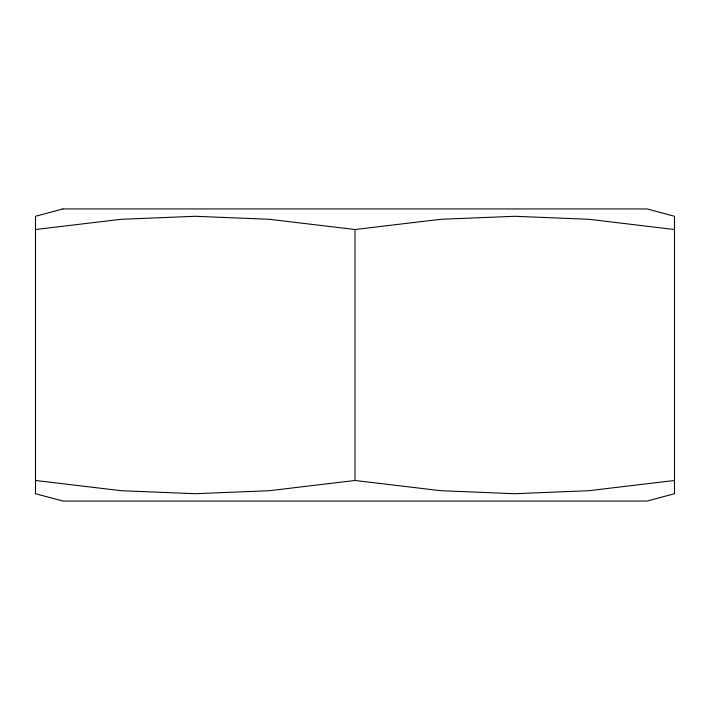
<?xml version="1.0" encoding="UTF-8"?>
<svg xmlns="http://www.w3.org/2000/svg" width="710" height="710" viewBox="0 0 710 710"><rect width="100%" height="100%" fill="white"/><g stroke="black" fill="none" stroke-linecap="round" stroke-linejoin="round"><path stroke-width="1.06" d="M35.5 229.525L121.108 219.301L195.25 216.284L269.392 219.301L355 229.525L440.608 219.301L514.75 216.284L588.892 219.301L674.5 229.525M674.5 480.475L588.892 490.699L514.75 493.716L440.608 490.699L355 480.475L269.392 490.699L195.25 493.716L121.108 490.699L35.5 480.475M355 229.525L355 480.475M62.888 208.944L35.5 216.284L35.5 493.716L62.888 501.056L647.112 501.056L674.5 493.716L674.5 216.284L647.112 208.944L62.888 208.944"/></g></svg>
